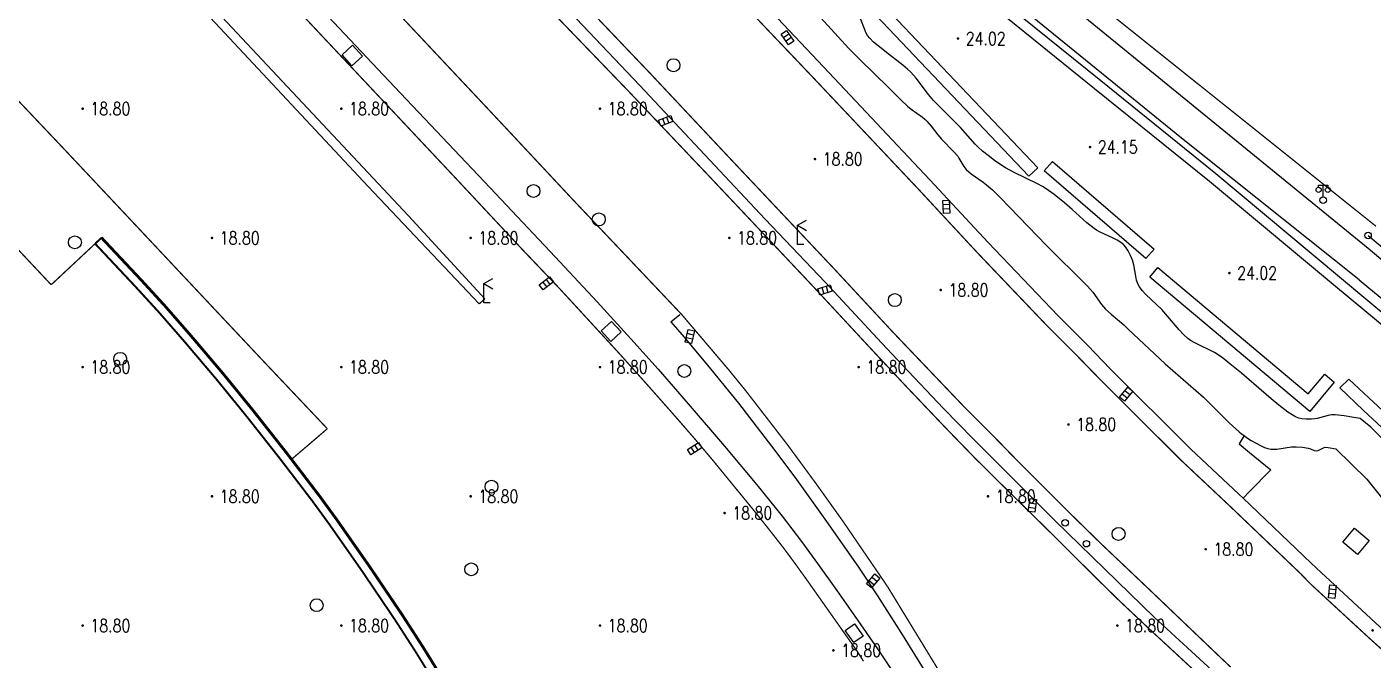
# Model space of a CAD drawing. Extents: x 404846 to 408477, y 3390929 to 3392894.
# Drawn here: x 407567 to 407671.1, y 3391611.7 to 3391660.7 of the extents above; entities that cross this region are included whole.
import ezdxf
from ezdxf.enums import TextEntityAlignment as Align

# ---------------------------------------------------------------- set-up
doc = ezdxf.new("R2010")
doc.units = 0
doc.header["$LTSCALE"] = 0.5
doc.linetypes.add('X1', pattern=[5, 4, -1])
doc.layers.get('0').update_dxf_attribs({"linetype": 'CONTINUOUS'})
doc.layers.add('ASSIST', color=7, linetype='CONTINUOUS', plot=False)
for name, color, linetype in [('DLDW', 11, 'CONTINUOUS'), ('DLSS', 4, 'CONTINUOUS'), ('DMTZ', 3, 'CONTINUOUS'), ('FZTZ', 7, 'CONTINUOUS'), ('GCD', 1, 'CONTINUOUS'), ('GXYZ', 2, 'CONTINUOUS'), ('JMD', 6, 'CONTINUOUS'), ('SXSS', 5, 'CONTINUOUS'), ('ZBTZ', 3, 'CONTINUOUS')]:
    doc.layers.add(name, color=color, linetype=linetype)
doc.styles.add('HZ', font='rs.shx', dxfattribs={"width": 0.8, "bigfont": 'hztxt.shx'})
doc.linetypes.add('10412', pattern='A,2,[158,AAA.SHX,S=1,R=0,X=0,Y=0],2,[151,AAA.SHX,S=1,R=0,X=0,Y=3],1e-11', length=4)
doc.linetypes.add('10422', pattern='A,0.75,[150,AAA.SHX,S=0.5,R=0,X=0,Y=0.5],1.5,[177,AAA.SHX,S=1,R=0,X=0,Y=0.4],0.75', length=3)
doc.linetypes.add('1161', pattern='A,0,[149,AAA.SHX,S=0.15,R=0,X=0,Y=0],-1.6', length=1.6)
doc.linetypes.add('444', pattern='A,4.5,[145,AAA.SHX,S=1,R=0,X=0,Y=1],4.5,-0.5,[146,AAA.SHX,S=1,R=0,X=0,Y=0],-0.5', length=10)

# ---------------------------------------------------------------- blocks, each defined once
blk = doc.blocks.new('GC200')
at = {"linetype": 'Continuous', "const_width": 0.2, "flags": 128}
blk.add_lwpolyline([(-0.1, 0, 1), (0.1, 0, 1)], format="xyb", close=True, dxfattribs=at)
blk = doc.blocks.new('gc041')
for p, q in [((-1, 0.5), (1, 0.5)), ((-1, -0.5), (-1, 0.5)), ((-0.33, 0.5), (-0.33, -0.5)), ((0.33, 0.5), (0.33, -0.5)), ((1, 0.5), (1, -0.5)), ((1, -0.5), (-1, -0.5))]:
    blk.add_line(p, q)
blk = doc.blocks.new('gc097')
for p, q in [((-0.7, 2), (-0.7, 2.3)), ((-0.7, 2.3), (0.7, 2.3)), ((0, 0.5), (0, 2.3)), ((0.7, 2.3), (0.7, 2))]:
    blk.add_line(p, q)
for centre, radius in [((-0.7, 1.6), 0.4), ((0, 0), 0.5), ((0.73, 1.6), 0.4)]:
    blk.add_circle(centre, radius)
blk = doc.blocks.new('gc052')
for p, q in [((0, 3), (1.39, 3.8)), ((0, 3), (1.39, 2.2)), ((0, 0), (0, 3)), ((1, 0), (0, 0))]:
    blk.add_line(p, q)
blk = doc.blocks.new('gc170')
at = {"linetype": 'Continuous'}
blk.add_circle((0, 0), 0.5, dxfattribs=at)
blk = doc.blocks.new('gc188')
blk.add_circle((0, 0), 1)

msp = doc.modelspace()

# ---------------------------------------------------------------- linework, layer by layer
at = {"layer": 'ASSIST', "linetype": 'Continuous', "elevation": 27.506, "flags": 128}
msp.add_lwpolyline([(407670.745, 3391644.57), (407704.835, 3391616.178)], dxfattribs=at)
at = {"layer": 'DLSS', "linetype": 'Continuous', "const_width": 0.1, "flags": 128}
for points, elevation in [([(407552.278, 3391706.352), (407557.791, 3391701.106), (407563.658, 3391695.341), (407567.784, 3391691.257), (407569.871, 3391689.097), (407579.241, 3391679.383), (407589.1, 3391668.846), (407603.955, 3391653.019), (407609.249, 3391647.35)], 19.065), ([(407549.82, 3391701.369), (407554.195, 3391697.163), (407556.95, 3391694.438), (407559.911, 3391691.451), (407563.849, 3391687.43), (407565.91, 3391685.297), (407575.166, 3391675.58), (407585.105, 3391665.081), (407599.948, 3391649.268), (407605.237, 3391643.604)], 18.878), ([(407528.287, 3391693.248), (407539.908, 3391682.417), (407540.237, 3391682.095), (407542.429, 3391679.921), (407545.286, 3391677.04), (407549.131, 3391673.113), (407551.093, 3391671.083), (407560.277, 3391661.441), (407570.165, 3391650.997), (407585.002, 3391635.189), (407590.275, 3391629.611)], 18.656), ([(407525.443, 3391685.191), (407534.353, 3391676.81), (407536.874, 3391674.366), (407539.696, 3391671.522), (407543.52, 3391667.6), (407554.614, 3391655.946), (407564.405, 3391645.567), (407568.924, 3391640.752)], 18.672), ([(407615.227, 3391657.123), (407604.324, 3391668.563), (407598.86, 3391674.325)], 18.807), ([(407671.359, 3391645.279), (407649.736, 3391662.584), (407635.618, 3391673.642)], 26.734), ([(407613.648, 3391655.642), (407602.692, 3391667.021), (407597.238, 3391672.792)], 18.807), ([(407619.332, 3391665.725), (407627.795, 3391656.832), (407636.032, 3391648.093), (407640.531, 3391643.238), (407645.958, 3391637.544), (407648.261, 3391635.239), (407649.997, 3391633.454), (407656.249, 3391627.206), (407659.96, 3391623.717), (407665.538, 3391618.385), (407666.297, 3391617.597)], 18.925), ([(407615.227, 3391657.123), (407621.26, 3391650.689), (407629.479, 3391641.968), (407633.995, 3391637.095), (407639.538, 3391631.28), (407641.873, 3391628.942), (407643.608, 3391627.158), (407647.483, 3391623.276), (407650.071, 3391620.738), (407653.789, 3391617.208), (407659.362, 3391611.88), (407660.126, 3391611.161)], 18.934), ([(407613.648, 3391655.642), (407619.72, 3391649.233), (407627.931, 3391640.522), (407632.445, 3391635.651), (407634.975, 3391632.946), (407638.001, 3391629.764), (407640.299, 3391627.391), (407641.967, 3391625.729), (407645.993, 3391621.77), (407649.904, 3391617.876), (407651.495, 3391616.317), (407653.73, 3391614.208), (407657.805, 3391610.435), (407662.616, 3391605.946)], 18.899), ([(407609.249, 3391647.35), (407617.667, 3391638.458), (407621.302, 3391634.181), (407622.598, 3391632.588)], 18.851), ([(407572.857, 3391644.432), (407568.924, 3391640.752)], 18.922), ([(407572.857, 3391644.432), (407575.923, 3391641.163), (407577.758, 3391639.161), (407579.751, 3391636.874), (407582.261, 3391633.912), (407584.53, 3391631.125), (407587.195, 3391627.743), (407587.459, 3391627.398), (407587.55, 3391627.278), (407589.725, 3391624.431), (407591.043, 3391622.62), (407593.57, 3391619.005), (407596.146, 3391615.189), (407597.737, 3391612.72), (407599.778, 3391609.417), (407601.635, 3391606.32), (407603.002, 3391603.954), (407604.069, 3391601.955), (407606.477, 3391597.276)], 19.098), ([(407605.237, 3391643.604), (407608.281, 3391640.404), (407612.828, 3391635.456), (407614.96, 3391633.075), (407617.172, 3391630.569), (407618.687, 3391628.822), (407620.029, 3391627.23), (407623.178, 3391623.382), (407624.653, 3391621.533), (407625.592, 3391620.324), (407626.372, 3391619.273), (407627.328, 3391617.945), (407631.209, 3391612.434)], 18.806), ([(407602.004, 3391639.267), (407602.45, 3391639.653)], 18.934), ([(407622.598, 3391632.588), (407625.864, 3391628.358), (407628.067, 3391625.355), (407630.163, 3391622.418), (407633.574, 3391617.419)], 18.755), ([(407590.275, 3391629.611), (407587.55, 3391627.278)], 18.591), ([(407633.574, 3391617.419), (407638.109, 3391609.983), (407641.012, 3391605.109), (407643.71, 3391600.12)], 19.01), ([(407683.932, 3391602.051), (407678.445, 3391606.712), (407674.268, 3391610.311), (407673.445, 3391611.057), (407670.849, 3391613.395), (407666.297, 3391617.597)], 19.003), ([(407631.209, 3391612.434), (407631.247, 3391612.375), (407631.284, 3391612.317), (407631.321, 3391612.259), (407631.359, 3391612.2), (407631.396, 3391612.142), (407631.433, 3391612.084), (407631.471, 3391612.025), (407631.508, 3391611.967), (407631.545, 3391611.909), (407631.582, 3391611.851), (407631.62, 3391611.792), (407631.657, 3391611.734), (407631.694, 3391611.676), (407631.731, 3391611.618)], 19.037)]:
    msp.add_lwpolyline(points, dxfattribs=dict(at, elevation=elevation))
at = {"layer": 'DMTZ', "linetype": '10412', "flags": 128}
for points, elevation in [([(407670.744, 3391643.562), (407648.837, 3391661.449), (407634.725, 3391672.502)], 26.734), ([(407668.909, 3391630.609), (407668.212, 3391630.682), (407667.915, 3391630.686), (407667.664, 3391630.639), (407666.801, 3391630.413), (407666.623, 3391630.386), (407666.366, 3391630.364), (407665.97, 3391630.354), (407665.615, 3391630.38), (407665.395, 3391630.436), (407665.146, 3391630.541), (407664.88, 3391630.686), (407664.548, 3391630.899), (407663.843, 3391631.429), (407663.261, 3391631.917), (407660.95, 3391633.919), (407660.06, 3391634.645), (407659.453, 3391635.112), (407658.863, 3391635.505), (407657.338, 3391636.259), (407657.021, 3391636.444), (407656.813, 3391636.598), (407656.483, 3391636.899), (407656.138, 3391637.262), (407654.789, 3391638.832), (407653.569, 3391639.999), (407653.276, 3391640.318), (407653.075, 3391640.58), (407652.93, 3391640.836), (407652.842, 3391641.1), (407652.78, 3391641.406), (407652.638, 3391642.297), (407652.54, 3391642.667), (407652.381, 3391643.026), (407652.195, 3391643.366), (407651.99, 3391643.678), (407651.823, 3391643.874), (407651.638, 3391644.022), (407651.355, 3391644.195), (407650.971, 3391644.387), (407650.019, 3391644.824), (407649.752, 3391644.97), (407649.563, 3391645.096), (407648.989, 3391645.557), (407647.857, 3391646.589), (407647.282, 3391647.084), (407646.478, 3391647.727), (407645.858, 3391648.174), (407645.559, 3391648.362), (407645.193, 3391648.56), (407643.38, 3391649.432), (407642.701, 3391649.795), (407642.345, 3391650.024), (407641.871, 3391650.361), (407641.37, 3391650.745), (407640.942, 3391651.1), (407640.609, 3391651.401), (407640.369, 3391651.642), (407639.243, 3391652.929), (407637.621, 3391654.521), (407637.136, 3391655.023), (407636.755, 3391655.477), (407635.798, 3391656.752), (407635.403, 3391657.205), (407635.146, 3391657.439), (407634.783, 3391657.738), (407633.741, 3391658.54), (407632.86, 3391659.236), (407632.514, 3391659.535), (407632.21, 3391659.84), (407632.05, 3391660.04), (407631.942, 3391660.22), (407631.57, 3391661.15), (407631.436, 3391661.426), (407631.218, 3391661.719), (407630.643, 3391662.357), (407630.453, 3391662.593), (407630.288, 3391662.874), (407629.878, 3391663.687), (407629.748, 3391663.892), (407629.61, 3391664.057), (407629.389, 3391664.224), (407628.755, 3391664.6), (407628.377, 3391664.903), (407627.823, 3391665.462), (407626.795, 3391666.626), (407626.356, 3391667.092), (407626.001, 3391667.415), (407625.419, 3391667.87), (407624.703, 3391668.36), (407624.149, 3391668.669), (407623.832, 3391668.798), (407622.792, 3391669.167), (407622.38, 3391669.356), (407622.004, 3391669.615), (407621.453, 3391670.061)], 24.125), ([(407706.852, 3391614.874), (407706.125, 3391616.106), (407705.853, 3391616.189), (407705.495, 3391616.121), (407705.168, 3391615.847), (407704.684, 3391615.565), (407704.203, 3391615.538), (407703.81, 3391615.601), (407703.18, 3391615.975), (407701.959, 3391616.967), (407683.595, 3391632.735), (407670.744, 3391643.562)], 27.302), ([(407670.948, 3391629.735), (407670.13, 3391630.396), (407669.633, 3391630.489), (407668.909, 3391630.609)], 23.612), ([(407724.172, 3391600.719), (407722.397, 3391602.341), (407721.575, 3391603.042), (407721.082, 3391603.415), (407720.507, 3391603.547), (407719.746, 3391603.312), (407718.418, 3391602.949), (407717.9, 3391602.641), (407711.98, 3391598.104), (407711.091, 3391597.512), (407710.195, 3391597.272), (407709.087, 3391597.331), (407707.944, 3391597.729), (407705.973, 3391599.011), (407699.739, 3391605.229), (407695.68, 3391608.626), (407692.819, 3391610.91), (407691.53, 3391611.68), (407690.907, 3391611.942), (407689.668, 3391612.417), (407688.384, 3391612.975), (407686.968, 3391614.089), (407682.62, 3391617.718), (407678.536, 3391621.761), (407674.298, 3391626.395), (407671.507, 3391629.179), (407670.948, 3391629.735)], 23.382)]:
    msp.add_lwpolyline(points, dxfattribs=dict(at, elevation=elevation))
at = {"layer": 'DMTZ', "linetype": '10422', "flags": 128}
for points, elevation in [([(407644.521, 3391649.149), (407624.3, 3391670.46), (407625.04, 3391671.096), (407645.204, 3391649.797), (407644.521, 3391649.149)], 24.891), ([(407646.336, 3391650.303), (407654.196, 3391643.51), (407653.563, 3391642.778), (407645.703, 3391649.57), (407646.336, 3391650.303)], 24.887), ([(407654.477, 3391642.085), (407666.116, 3391632.31), (407667.39, 3391633.827), (407668.128, 3391633.208), (407666.237, 3391630.957), (407653.861, 3391641.352), (407654.477, 3391642.085)], 24.651)]:
    msp.add_lwpolyline(points, close=True, dxfattribs=dict(at, elevation=elevation))
for points, elevation in [([(407670.393, 3391631.027), (407668.564, 3391632.781), (407669.251, 3391633.442), (407670.811, 3391632.01)], 24.145), ([(407670.811, 3391632.01), (407681.35, 3391622.23), (407690.028, 3391614.11), (407689.338, 3391613.373), (407680.659, 3391621.493), (407670.393, 3391631.027)], 24.647)]:
    msp.add_lwpolyline(points, dxfattribs=dict(at, elevation=elevation))
at = {"layer": 'FZTZ', "linetype": 'Continuous', "flags": 128}
for points, elevation in [([(407592.223, 3391659.287), (407592.99, 3391658.455), (407592.177, 3391657.706), (407591.411, 3391658.538), (407592.223, 3391659.287)], 19.103), ([(407612.25, 3391637.915), (407612.998, 3391637.098), (407612.195, 3391636.362), (407611.446, 3391637.179), (407612.25, 3391637.915)], 19.027), ([(407669.706, 3391621.905), (407670.836, 3391620.952), (407669.923, 3391619.868), (407668.793, 3391620.821), (407669.706, 3391621.905)], 18.935), ([(407631.04, 3391614.5), (407631.694, 3391613.563), (407630.972, 3391613.059), (407630.318, 3391613.996), (407631.04, 3391614.5)], 18.841)]:
    msp.add_lwpolyline(points, close=True, dxfattribs=dict(at, elevation=elevation))
at = {"layer": 'JMD', "linetype": '444', "elevation": 21.992, "flags": 128}
msp.add_lwpolyline([(407573.645, 3391679.266), (407595.472, 3391656.068), (407602.864, 3391648.263), (407607.901, 3391642.903), (407611.132, 3391639.424), (407613.751, 3391636.558), (407615.848, 3391634.208), (407618.185, 3391631.534), (407620.996, 3391628.252), (407623.476, 3391625.281), (407625.446, 3391622.836), (407626.929, 3391620.89), (407628.184, 3391619.169), (407629.669, 3391617.087), (407631.292, 3391614.769), (407632.801, 3391612.578), (407634.151, 3391610.554), (407639.368, 3391602.095)], dxfattribs=at)
at = {"layer": 'SXSS', "linetype": 'Continuous', "flags": 128}
for points, elevation in [([(407668.544, 3391641.332), (407658.985, 3391649.343), (407650.086, 3391656.532), (407642.818, 3391662.394)], 23.909), ([(407668.063, 3391640.755), (407658.49, 3391648.74), (407649.597, 3391655.925), (407642.329, 3391661.788)], 23.909), ([(407672.924, 3391637.679), (407668.544, 3391641.332)], 23.5), ([(407672.443, 3391637.102), (407668.063, 3391640.755)], 23.5)]:
    msp.add_lwpolyline(points, dxfattribs=dict(at, elevation=elevation))
at = {"layer": 'SXSS', "linetype": 'X1', "const_width": 0.15, "flags": 128}
for points, elevation in [([(407572.789, 3391644.368), (407572.321, 3391643.93)], 18.917), ([(407572.789, 3391644.368), (407575.854, 3391641.099), (407577.688, 3391639.098), (407579.68, 3391636.812), (407582.188, 3391633.852), (407584.456, 3391631.066), (407587.121, 3391627.685), (407589.649, 3391624.375), (407590.967, 3391622.565), (407593.492, 3391618.952), (407596.068, 3391615.137), (407597.658, 3391612.669), (407599.697, 3391609.368), (407601.554, 3391606.273), (407602.92, 3391603.908), (407603.985, 3391601.912), (407606.39, 3391597.232)], 19.086), ([(407572.321, 3391643.93), (407575.385, 3391640.664), (407577.21, 3391638.672), (407579.194, 3391636.395), (407581.695, 3391633.443), (407583.956, 3391630.666), (407586.615, 3391627.292), (407589.136, 3391623.992), (407590.445, 3391622.193), (407592.964, 3391618.589), (407595.533, 3391614.784), (407597.116, 3391612.328), (407599.15, 3391609.035), (407601.002, 3391605.948), (407602.36, 3391603.597), (407603.418, 3391601.614), (407605.823, 3391596.948)], 19.087)]:
    msp.add_lwpolyline(points, dxfattribs=dict(at, elevation=elevation))
at = {"layer": 'ZBTZ', "linetype": '1161', "flags": 128}
for points, elevation in [([(407546.132, 3391697.333), (407550.487, 3391693.336), (407550.902, 3391692.93), (407553.181, 3391690.67), (407556.115, 3391687.711), (407560.029, 3391683.714), (407562.064, 3391681.608), (407571.301, 3391671.91), (407581.228, 3391661.426), (407593.44, 3391648.369), (407602.004, 3391639.267)], 18.8), ([(407546.594, 3391698.012), (407550.956, 3391693.82), (407551.375, 3391693.411), (407553.657, 3391691.146), (407556.594, 3391688.184), (407560.512, 3391684.184), (407562.55, 3391682.074), (407571.79, 3391672.374), (407581.718, 3391661.888), (407596.559, 3391646.076), (407602.45, 3391639.653)], 18.798), ([(407614.45, 3391656.184), (407598.23, 3391673.266)], 19.011), ([(407619.116, 3391669.306), (407620.602, 3391668.123), (407621.262, 3391667.512), (407621.842, 3391667.085), (407623.371, 3391666.089), (407623.906, 3391665.707), (407624.361, 3391665.331), (407624.916, 3391664.841), (407625.716, 3391664.107), (407626.185, 3391663.664), (407627.261, 3391662.601), (407628.404, 3391661.426), (407630.601, 3391659.033), (407631.41, 3391658.216), (407633.7, 3391655.981), (407634.608, 3391655.062), (407635.136, 3391654.569), (407635.406, 3391654.354), (407636.288, 3391653.729), (407636.474, 3391653.579), (407636.633, 3391653.426), (407636.97, 3391653.027), (407637.481, 3391652.35), (407637.752, 3391652.014), (407638.712, 3391651.049), (407639.016, 3391650.695), (407639.103, 3391650.562), (407639.48, 3391649.902), (407639.657, 3391649.685), (407640.058, 3391649.34), (407640.971, 3391648.704), (407641.249, 3391648.49), (407641.7, 3391648.091), (407642.295, 3391647.514), (407643.739, 3391646.018), (407645.877, 3391643.799), (407646.729, 3391642.94), (407648.121, 3391641.58), (407649.053, 3391640.652), (407649.465, 3391640.189), (407650.128, 3391639.217), (407650.451, 3391638.853), (407650.87, 3391638.465), (407651.851, 3391637.641), (407652.207, 3391637.324), (407655.066, 3391634.624), (407658.01, 3391632.048), (407658.481, 3391631.597), (407660.012, 3391630.074), (407660.782, 3391629.369), (407660.965, 3391629.219), (407661.156, 3391629.08), (407661.346, 3391628.94), (407661.701, 3391628.709), (407662.085, 3391628.485), (407662.419, 3391628.313), (407662.744, 3391628.171), (407662.997, 3391628.085), (407663.226, 3391628.034), (407663.439, 3391628.023), (407663.686, 3391628.037), (407664.827, 3391628.2), (407665.188, 3391628.223), (407665.676, 3391628.191), (407666.114, 3391628.116), (407666.288, 3391628.064), (407666.571, 3391627.939), (407666.735, 3391627.895), (407666.879, 3391627.926), (407667.305, 3391628.142), (407667.423, 3391628.174), (407667.647, 3391628.168), (407668.242, 3391628.056)], 18.97), ([(407620.198, 3391666.574), (407628.628, 3391657.615), (407636.867, 3391648.873), (407641.364, 3391644.02), (407646.777, 3391638.342), (407649.075, 3391636.041), (407650.81, 3391634.257), (407657.044, 3391628.027), (407660.746, 3391624.547), (407661.075, 3391624.232), (407666.345, 3391619.195), (407667.105, 3391618.473)], 18.951), ([(407670.052, 3391641.127), (407656.325, 3391652.092), (407643.11, 3391662.86)], 24.226), ([(407614.45, 3391656.184), (407619.833, 3391650.415), (407624.133, 3391645.842), (407628.765, 3391640.951), (407633.139, 3391636.244), (407634.735, 3391634.543), (407637.921, 3391631.188), (407640.209, 3391628.839), (407641.807, 3391627.227), (407644.424, 3391624.622), (407646.527, 3391622.517), (407654.229, 3391615.009), (407659.96, 3391609.734)], 19.083), ([(407670.052, 3391641.127), (407680.398, 3391632.588), (407689.865, 3391624.44), (407702.447, 3391613.736), (407702.868, 3391613.365), (407703.372, 3391613.128), (407703.752, 3391613.07), (407704.534, 3391613.115), (407705.652, 3391613.774), (407706.852, 3391614.874)], 24.442), ([(407616.832, 3391637.89), (407617.535, 3391638.452)], 19.044), ([(407616.832, 3391637.89), (407617.867, 3391636.696), (407619.91, 3391634.252), (407622.059, 3391631.59), (407624.621, 3391628.271), (407626.409, 3391625.87), (407628.882, 3391622.43), (407631.284, 3391618.97), (407632.818, 3391616.669), (407634.805, 3391613.55), (407636.55, 3391610.716), (407638.877, 3391606.758), (407640.861, 3391603.258), (407642.796, 3391599.712)], 19.181), ([(407661.156, 3391629.08), (407660.767, 3391628.446), (407661.57, 3391627.776), (407663.231, 3391626.42), (407661.57, 3391624.75), (407661.075, 3391624.232)], 18.885), ([(407668.242, 3391628.056), (407670.642, 3391625.713), (407673.415, 3391622.25), (407676.566, 3391618.769), (407677.518, 3391617.735), (407678.355, 3391617.023), (407681.464, 3391613.964), (407684.787, 3391611.294), (407687.793, 3391609.463), (407689.018, 3391608.848), (407690.168, 3391608.303), (407691.279, 3391607.556), (407695.125, 3391604.275), (407699.757, 3391599.678), (407704.254, 3391595.338), (407705.308, 3391594.728), (407706.293, 3391594.355), (407708.604, 3391594.243), (407711.68, 3391593.754), (407712.37, 3391593.59), (407713.356, 3391593.454), (407714.048, 3391593.528), (407714.724, 3391593.702), (407719.079, 3391597.083), (407724.172, 3391600.719)], 18.883), ([(407684.704, 3391602.96), (407679.22, 3391607.618), (407675.058, 3391611.204), (407674.244, 3391611.942), (407671.653, 3391614.276), (407667.105, 3391618.473)], 19.003)]:
    msp.add_lwpolyline(points, dxfattribs=dict(at, elevation=elevation))

# ---------------------------------------------------------------- block references
at = {"layer": 'DLDW', "linetype": 'Continuous', "xscale": 0.5, "yscale": 0.5}
msp.add_blockref('gc097', (407667.273, 3391647.3, 26.724), dxfattribs=at)
at = {"layer": 'DLSS', "linetype": 'Continuous', "xscale": 0.5, "yscale": 0.5}
for p in [(407626.623, 3391643.862, 19.034), (407602.374, 3391639.344, 18.889)]:
    msp.add_blockref('gc052', p, dxfattribs=at)
at = {"layer": 'GCD', "linetype": 'Continuous'}
ref = msp.add_blockref('GC200', (407639.04, 3391659.808, 24.015), dxfattribs=dict(at, xscale=0.5, yscale=0.5, zscale=0.5))
ref.add_attrib('height', '24.02', dxfattribs={"linetype": 'Continuous', "height": 1, "style": 'HZ', "width": 0.8}).set_placement((407639.64, 3391659.808, 24.015), align=Align.MIDDLE_LEFT)
ref = msp.add_blockref('GC200', (407571.358, 3391654.379, 18.8), dxfattribs=dict(at, xscale=0.5, yscale=0.5, zscale=0.5))
ref.add_attrib('height', '18.80', dxfattribs={"linetype": 'Continuous', "height": 1, "style": 'HZ', "width": 0.8}).set_placement((407571.958, 3391654.379, 18.8), align=Align.MIDDLE_LEFT)
ref = msp.add_blockref('GC200', (407591.358, 3391654.379, 18.8), dxfattribs=dict(at, xscale=0.5, yscale=0.5, zscale=0.5))
ref.add_attrib('height', '18.80', dxfattribs={"linetype": 'Continuous', "height": 1, "style": 'HZ', "width": 0.8}).set_placement((407591.958, 3391654.379, 18.8), align=Align.MIDDLE_LEFT)
ref = msp.add_blockref('GC200', (407611.358, 3391654.379, 18.8), dxfattribs=dict(at, xscale=0.5, yscale=0.5, zscale=0.5))
ref.add_attrib('height', '18.80', dxfattribs={"linetype": 'Continuous', "height": 1, "style": 'HZ', "width": 0.8}).set_placement((407611.958, 3391654.379, 18.8), align=Align.MIDDLE_LEFT)
ref = msp.add_blockref('GC200', (407649.248, 3391651.411, 24.154), dxfattribs=dict(at, xscale=0.5, yscale=0.5, zscale=0.5))
ref.add_attrib('height', '24.15', dxfattribs={"linetype": 'Continuous', "height": 1, "style": 'HZ', "width": 0.8}).set_placement((407649.848, 3391651.411, 24.154), align=Align.MIDDLE_LEFT)
ref = msp.add_blockref('GC200', (407627.98, 3391650.48, 18.8), dxfattribs=dict(at, xscale=0.5, yscale=0.5, zscale=0.5))
ref.add_attrib('height', '18.80', dxfattribs={"linetype": 'Continuous', "height": 1, "style": 'HZ', "width": 0.8}).set_placement((407628.58, 3391650.48, 18.8), align=Align.MIDDLE_LEFT)
ref = msp.add_blockref('GC200', (407581.358, 3391644.379, 18.8), dxfattribs=dict(at, xscale=0.5, yscale=0.5, zscale=0.5))
ref.add_attrib('height', '18.80', dxfattribs={"linetype": 'Continuous', "height": 1, "style": 'HZ', "width": 0.8}).set_placement((407581.958, 3391644.379, 18.8), align=Align.MIDDLE_LEFT)
ref = msp.add_blockref('GC200', (407601.358, 3391644.379, 18.8), dxfattribs=dict(at, xscale=0.5, yscale=0.5, zscale=0.5))
ref.add_attrib('height', '18.80', dxfattribs={"linetype": 'Continuous', "height": 1, "style": 'HZ', "width": 0.8}).set_placement((407601.958, 3391644.379, 18.8), align=Align.MIDDLE_LEFT)
ref = msp.add_blockref('GC200', (407621.358, 3391644.379, 18.8), dxfattribs=dict(at, xscale=0.5, yscale=0.5, zscale=0.5))
ref.add_attrib('height', '18.80', dxfattribs={"linetype": 'Continuous', "height": 1, "style": 'HZ', "width": 0.8}).set_placement((407621.958, 3391644.379, 18.8), align=Align.MIDDLE_LEFT)
ref = msp.add_blockref('GC200', (407660.023, 3391641.656, 24.023), dxfattribs=dict(at, xscale=0.5, yscale=0.5, zscale=0.5))
ref.add_attrib('height', '24.02', dxfattribs={"linetype": 'Continuous', "height": 1, "style": 'HZ', "width": 0.8}).set_placement((407660.623, 3391641.656, 24.023), align=Align.MIDDLE_LEFT)
ref = msp.add_blockref('GC200', (407637.705, 3391640.348, 18.8), dxfattribs=dict(at, xscale=0.5, yscale=0.5, zscale=0.5))
ref.add_attrib('height', '18.80', dxfattribs={"linetype": 'Continuous', "height": 1, "style": 'HZ', "width": 0.8}).set_placement((407638.305, 3391640.348, 18.8), align=Align.MIDDLE_LEFT)
ref = msp.add_blockref('GC200', (407571.358, 3391634.379, 18.8), dxfattribs=dict(at, xscale=0.5, yscale=0.5, zscale=0.5))
ref.add_attrib('height', '18.80', dxfattribs={"linetype": 'Continuous', "height": 1, "style": 'HZ', "width": 0.8}).set_placement((407571.958, 3391634.379, 18.8), align=Align.MIDDLE_LEFT)
ref = msp.add_blockref('GC200', (407591.358, 3391634.379, 18.8), dxfattribs=dict(at, xscale=0.5, yscale=0.5, zscale=0.5))
ref.add_attrib('height', '18.80', dxfattribs={"linetype": 'Continuous', "height": 1, "style": 'HZ', "width": 0.8}).set_placement((407591.958, 3391634.379, 18.8), align=Align.MIDDLE_LEFT)
ref = msp.add_blockref('GC200', (407611.358, 3391634.379, 18.8), dxfattribs=dict(at, xscale=0.5, yscale=0.5, zscale=0.5))
ref.add_attrib('height', '18.80', dxfattribs={"linetype": 'Continuous', "height": 1, "style": 'HZ', "width": 0.8}).set_placement((407611.958, 3391634.379, 18.8), align=Align.MIDDLE_LEFT)
ref = msp.add_blockref('GC200', (407631.358, 3391634.379, 18.8), dxfattribs=dict(at, xscale=0.5, yscale=0.5, zscale=0.5))
ref.add_attrib('height', '18.80', dxfattribs={"linetype": 'Continuous', "height": 1, "style": 'HZ', "width": 0.8}).set_placement((407631.958, 3391634.379, 18.8), align=Align.MIDDLE_LEFT)
ref = msp.add_blockref('GC200', (407647.578, 3391629.941, 18.8), dxfattribs=dict(at, xscale=0.5, yscale=0.5, zscale=0.5))
ref.add_attrib('height', '18.80', dxfattribs={"linetype": 'Continuous', "height": 1, "style": 'HZ', "width": 0.8}).set_placement((407648.178, 3391629.941, 18.8), align=Align.MIDDLE_LEFT)
ref = msp.add_blockref('GC200', (407581.358, 3391624.379, 18.8), dxfattribs=dict(at, xscale=0.5, yscale=0.5, zscale=0.5))
ref.add_attrib('height', '18.80', dxfattribs={"linetype": 'Continuous', "height": 1, "style": 'HZ', "width": 0.8}).set_placement((407581.958, 3391624.379, 18.8), align=Align.MIDDLE_LEFT)
ref = msp.add_blockref('GC200', (407601.358, 3391624.379, 18.8), dxfattribs=dict(at, xscale=0.5, yscale=0.5, zscale=0.5))
ref.add_attrib('height', '18.80', dxfattribs={"linetype": 'Continuous', "height": 1, "style": 'HZ', "width": 0.8}).set_placement((407601.958, 3391624.379, 18.8), align=Align.MIDDLE_LEFT)
ref = msp.add_blockref('GC200', (407641.358, 3391624.379, 18.8), dxfattribs=dict(at, xscale=0.5, yscale=0.5, zscale=0.5))
ref.add_attrib('height', '18.80', dxfattribs={"linetype": 'Continuous', "height": 1, "style": 'HZ', "width": 0.8}).set_placement((407641.958, 3391624.379, 18.8), align=Align.MIDDLE_LEFT)
ref = msp.add_blockref('GC200', (407620.99, 3391623.085, 18.8), dxfattribs=dict(at, xscale=0.5, yscale=0.5, zscale=0.5))
ref.add_attrib('height', '18.80', dxfattribs={"linetype": 'Continuous', "height": 1, "style": 'HZ', "width": 0.8}).set_placement((407621.59, 3391623.085, 18.8), align=Align.MIDDLE_LEFT)
ref = msp.add_blockref('GC200', (407658.19, 3391620.289, 18.8), dxfattribs=dict(at, xscale=0.5, yscale=0.5, zscale=0.5))
ref.add_attrib('height', '18.80', dxfattribs={"linetype": 'Continuous', "height": 1, "style": 'HZ', "width": 0.8}).set_placement((407658.79, 3391620.289, 18.8), align=Align.MIDDLE_LEFT)
ref = msp.add_blockref('GC200', (407571.358, 3391614.379, 18.8), dxfattribs=dict(at, xscale=0.5, yscale=0.5, zscale=0.5))
ref.add_attrib('height', '18.80', dxfattribs={"linetype": 'Continuous', "height": 1, "style": 'HZ', "width": 0.8}).set_placement((407571.958, 3391614.379, 18.8), align=Align.MIDDLE_LEFT)
ref = msp.add_blockref('GC200', (407591.358, 3391614.379, 18.8), dxfattribs=dict(at, xscale=0.5, yscale=0.5, zscale=0.5))
ref.add_attrib('height', '18.80', dxfattribs={"linetype": 'Continuous', "height": 1, "style": 'HZ', "width": 0.8}).set_placement((407591.958, 3391614.379, 18.8), align=Align.MIDDLE_LEFT)
ref = msp.add_blockref('GC200', (407611.358, 3391614.379, 18.8), dxfattribs=dict(at, xscale=0.5, yscale=0.5, zscale=0.5))
ref.add_attrib('height', '18.80', dxfattribs={"linetype": 'Continuous', "height": 1, "style": 'HZ', "width": 0.8}).set_placement((407611.958, 3391614.379, 18.8), align=Align.MIDDLE_LEFT)
ref = msp.add_blockref('GC200', (407651.358, 3391614.379, 18.8), dxfattribs=dict(at, xscale=0.5, yscale=0.5, zscale=0.5))
ref.add_attrib('height', '18.80', dxfattribs={"linetype": 'Continuous', "height": 1, "style": 'HZ', "width": 0.8}).set_placement((407651.958, 3391614.379, 18.8), align=Align.MIDDLE_LEFT)
ref = msp.add_blockref('GC200', (407671.092, 3391614.005, 18.956), dxfattribs=dict(at, xscale=0.5, yscale=0.5, zscale=0.5))
ref.add_attrib('height', '18.96', dxfattribs={"linetype": 'Continuous', "height": 1, "style": 'HZ', "width": 0.8}).set_placement((407671.692, 3391614.005, 18.956), align=Align.MIDDLE_LEFT)
ref = msp.add_blockref('GC200', (407629.407, 3391612.459, 18.8), dxfattribs=dict(at, xscale=0.5, yscale=0.5, zscale=0.5))
ref.add_attrib('height', '18.80', dxfattribs={"linetype": 'Continuous', "height": 1, "style": 'HZ', "width": 0.8}).set_placement((407630.007, 3391612.459, 18.8), align=Align.MIDDLE_LEFT)
at = {"layer": 'GXYZ', "linetype": 'Continuous', "xscale": 0.5, "yscale": 0.5}
for p, rotation in [((407625.851, 3391659.872, 18.998), 304.7516645998175), ((407616.445, 3391653.44, 19.079), 20.66857245465087), ((407638.137, 3391646.788, 19.008), 273.0098027495725), ((407607.213, 3391640.854, 18.883), 38.25837676516926), ((407628.752, 3391640.346, 19.079), 17.8037834790004), ((407618.305, 3391636.756, 18.992), 257.4826465015246), ((407652.035, 3391632.293, 19.04), 50.57696936047933), ((407618.682, 3391628.068, 18.849), 211.989797568138), ((407644.793, 3391623.675, 19.177), 81.80316919511115), ((407632.478, 3391617.828, 19.23), 48.99392217272236), ((407667.98, 3391616.998, 19.152), 264.9204805189225)]:
    msp.add_blockref('gc041', p, dxfattribs=dict(at, rotation=rotation))
for name, p in [('gc188', (407617.039, 3391657.744, 18.927)), ('gc188', (407606.216, 3391648.007, 18.873)), ('gc188', (407611.262, 3391645.808, 18.825)), ('gc188', (407570.756, 3391644.035, 18.728)), ('gc188', (407634.152, 3391639.565, 18.944)), ('gc188', (407574.259, 3391635.018, 18.777)), ('gc188', (407617.876, 3391634.077, 19.028)), ('gc188', (407602.969, 3391625.127, 19.037)), ('gc170', (407647.32, 3391622.325, 19.221)), ('gc188', (407651.451, 3391621.468, 18.996)), ('gc170', (407648.965, 3391620.714, 19.184)), ('gc188', (407601.404, 3391618.728, 18.712)), ('gc188', (407589.449, 3391615.954, 19.136))]:
    msp.add_blockref(name, p, dxfattribs=at)
at = {"layer": 'ZBTZ', "linetype": 'Continuous', "xscale": 0.5, "yscale": 0.5, "rotation": 320.2106337742643}
msp.add_blockref('gc170', (407670.745, 3391644.57), dxfattribs=at)

doc.saveas('drawing.dxf')
